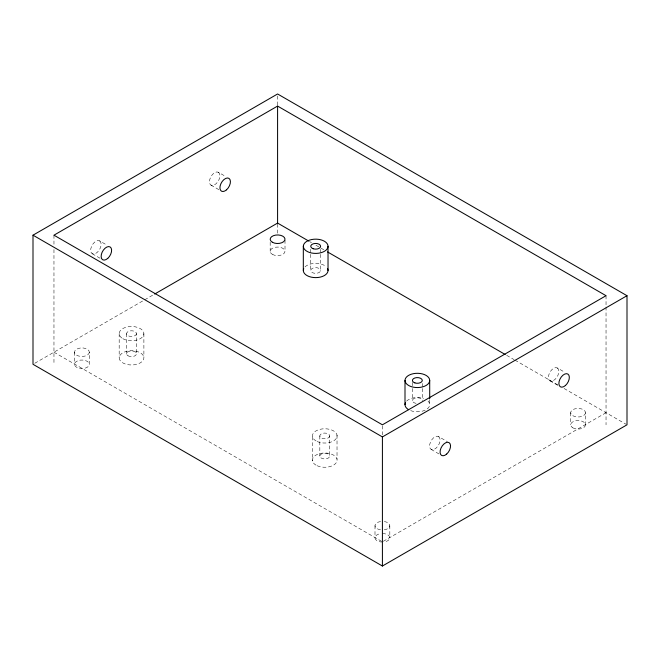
<?xml version="1.0" encoding="UTF-8"?>
<svg xmlns="http://www.w3.org/2000/svg" width="660" height="660" viewBox="0 0 660 660"><rect width="100%" height="100%" fill="white"/><g stroke="black" fill="none" stroke-linecap="round" stroke-linejoin="round"><path stroke-width="0.49" stroke-dasharray="3.3 2.47" d="M34.782 363.264L153.747 294.583M383.303 541.307L606.037 412.714M218.402 172.285A7.409 4.282 -60 0 1 216.051 183.761A7.409 4.282 -60 0 1 209.632 180.056A7.409 4.282 -60 0 1 218.402 172.285L225.39 176.319M557.37 367.983A7.409 4.282 -60 0 1 554.928 379.492A7.409 4.282 -60 0 1 548.576 375.664A7.409 4.282 -60 0 1 557.37 367.983L564.358 372.017M309.68 241.609L311.503 242.665M315.917 245.215L324.002 249.876M506.665 355.344L514.107 359.634M514.998 360.154L557.84 384.887M564.086 388.492L626.109 424.297M210.986 185.122L218.848 189.659M549.879 380.779L559.49 386.323M99.602 240.867A7.409 4.282 -60 0 1 97.251 252.351A7.409 4.282 -60 0 1 90.832 248.647A7.409 4.282 -60 0 1 99.602 240.867L106.59 244.91M438.529 436.549A7.409 4.282 -60 0 1 436.178 448.033A7.409 4.282 -60 0 1 429.759 444.329A7.409 4.282 -60 0 1 438.529 436.549L447.265 441.589M92.185 253.712L100.048 258.25M431.12 449.386L440.723 454.938M53.963 352.192L381.521 541.299M606.037 295.705L606.037 305.968M606.037 306.991L606.037 424.817M585.494 412.714A7.409 4.282 0 0 1 574.373 416.419A7.409 4.282 0 0 1 574.373 409.002A7.409 4.282 0 0 1 585.494 412.714L585.494 424.817M570.669 412.714L570.669 424.817M429.709 399.597L429.709 404.638M422.293 383.46L422.293 387.494M422.293 388.501L422.293 400.603M412.409 382.453L412.409 387.494M412.409 388.501L412.409 400.603M389.821 525.682L389.821 537.784M382.412 425.84L382.412 436.103M374.995 525.682L374.995 537.784M337.021 435.031L337.021 459.236M329.703 435.905A4.942 2.854 0 0 1 322.286 438.38A4.942 2.854 0 0 1 322.286 433.438A4.942 2.854 0 0 1 329.703 435.905L329.703 456.085A4.942 2.854 0 0 1 322.286 458.552A4.942 2.854 0 0 1 322.286 453.61A4.942 2.854 0 0 1 329.703 456.085M320.611 249.307L320.611 253.341M320.611 254.347L320.611 270.493A4.942 2.854 0 0 1 313.203 272.959A4.942 2.854 0 0 1 313.203 268.018A4.942 2.854 0 0 1 320.611 270.493M319.82 435.905L319.82 456.085M312.502 436.788L312.502 460.993M310.736 249.307L310.736 253.341M310.736 254.347L310.736 270.493M285.004 240.232L285.004 251.328M277.588 96.022L277.588 105.245M277.588 224.095L277.588 233.17M270.179 242.245L270.179 251.328M143.888 333.63L143.888 357.844A12.35 7.136 0 0 1 125.359 364.015A12.35 7.136 0 0 1 125.359 351.664A12.35 7.136 0 0 1 143.888 357.844M136.471 333.63A4.942 2.854 0 0 1 129.063 336.105A4.942 2.854 0 0 1 129.063 331.163A4.942 2.854 0 0 1 136.471 333.63L136.471 353.801M126.596 333.63L126.596 353.801M119.18 333.63L119.18 357.844M89.331 352.192A7.409 4.282 0 0 1 78.21 355.897A7.409 4.282 0 0 1 78.21 348.488A7.409 4.282 0 0 1 89.331 352.192L89.331 364.295A7.409 4.282 0 0 1 78.21 367.999A7.409 4.282 0 0 1 78.21 360.591A7.409 4.282 0 0 1 89.331 364.295M74.506 352.192L74.506 364.295M53.963 235.183L53.963 245.446M53.963 249.554L53.963 364.295M382.412 533.503A7.409 4.282 0 0 1 389.763 537.223A7.409 4.282 0 0 1 384.326 541.918M382.412 542.066A7.409 4.282 0 0 1 375.061 538.345A7.409 4.282 0 0 1 380.49 533.651M384.326 521.548A7.409 4.282 0 0 1 389.763 526.235A7.409 4.282 0 0 1 382.412 529.955M380.49 529.815A7.409 4.282 0 0 1 375.061 525.121A7.409 4.282 0 0 1 382.412 521.4M304.978 266.921A12.35 7.136 0 0 1 326.37 266.921M428.051 401.074A12.35 7.136 0 0 1 424.875 410.297A12.35 7.136 0 0 1 408.614 409.687M406.651 401.074A12.35 7.136 0 0 1 423.53 398.467M416.072 403.359A4.942 2.854 0 0 1 413.861 398.59A4.942 2.854 0 0 1 422.128 399.869M572.839 427.837A7.409 4.282 0 0 0 585.238 425.923A7.409 4.282 0 0 0 576.163 420.684A7.409 4.282 0 0 0 572.839 427.837M272.349 254.356A7.409 4.282 0 0 0 284.749 252.434A7.409 4.282 0 0 0 275.674 247.195A7.409 4.282 0 0 0 272.349 254.356M317.163 465.745A12.35 7.136 0 0 0 336.996 461.101A12.35 7.136 0 0 0 320.116 453.511A12.35 7.136 0 0 0 317.163 465.745M317.163 441.532A12.35 7.136 0 0 0 336.996 436.895A12.35 7.136 0 0 0 320.116 429.297A12.35 7.136 0 0 0 317.163 441.532M122.801 338.671A12.35 7.136 0 0 0 143.468 335.478A12.35 7.136 0 0 0 128.337 326.741A12.35 7.136 0 0 0 122.801 338.671M128.04 355.822A4.942 2.854 0 0 0 136.306 354.544A4.942 2.854 0 0 0 130.259 351.046A4.942 2.854 0 0 0 128.04 355.822"/><path stroke-width="0.99" d="M33 235.183L277.588 93.976L627 295.705L627 424.817L382.412 566.024L33 364.295L33 235.183L382.412 436.92L627 295.705M277.588 106.079L53.963 235.183L382.412 424.809L606.037 295.705L277.588 106.079L277.588 223.08L154.638 294.063M277.588 223.08L308.83 241.114M327.566 251.938L505.18 354.486M429.709 380.432A12.35 7.136 0 0 1 411.18 386.611A12.35 7.136 0 0 1 411.18 374.253A12.35 7.136 0 0 1 429.709 380.432L429.709 398.59M405.001 380.432L405.001 404.638M382.412 436.92L382.412 566.024M328.028 246.279A12.35 7.136 0 0 1 309.499 252.458A12.35 7.136 0 0 1 309.499 240.108A12.35 7.136 0 0 1 328.028 246.279L328.028 270.493M303.32 246.279L303.32 270.493M327.608 268.645A12.35 7.136 0 0 1 315.678 277.621A12.35 7.136 0 0 1 303.74 268.645M408.614 409.687A12.35 7.136 0 0 1 405.421 402.798M272.349 242.245A7.409 4.282 0 0 0 284.749 240.331A7.409 4.282 0 0 0 275.674 235.092A7.409 4.282 0 0 0 272.349 242.245M313.203 248.754A4.942 2.854 0 0 0 320.611 246.279A4.942 2.854 0 0 0 313.203 243.812A4.942 2.854 0 0 0 313.203 248.754M414.884 382.907A4.942 2.854 0 0 0 422.293 380.432A4.942 2.854 0 0 0 414.884 377.965A4.942 2.854 0 0 0 414.884 382.907M565.405 385.539A7.409 4.282 -60 0 0 567.847 374.038A7.409 4.282 -60 0 0 559.061 381.719A7.409 4.282 -60 0 0 565.405 385.539M446.663 454.08A7.409 4.282 -60 0 0 449.014 442.604A7.409 4.282 -60 0 0 440.245 450.376A7.409 4.282 -60 0 0 446.663 454.08M107.737 258.406A7.409 4.282 -60 0 0 110.08 246.922A7.409 4.282 -60 0 0 101.31 254.702A7.409 4.282 -60 0 0 107.737 258.406M226.537 189.816A7.409 4.282 -60 0 0 228.88 178.332A7.409 4.282 -60 0 0 220.11 186.112A7.409 4.282 -60 0 0 226.537 189.816"/></g></svg>
